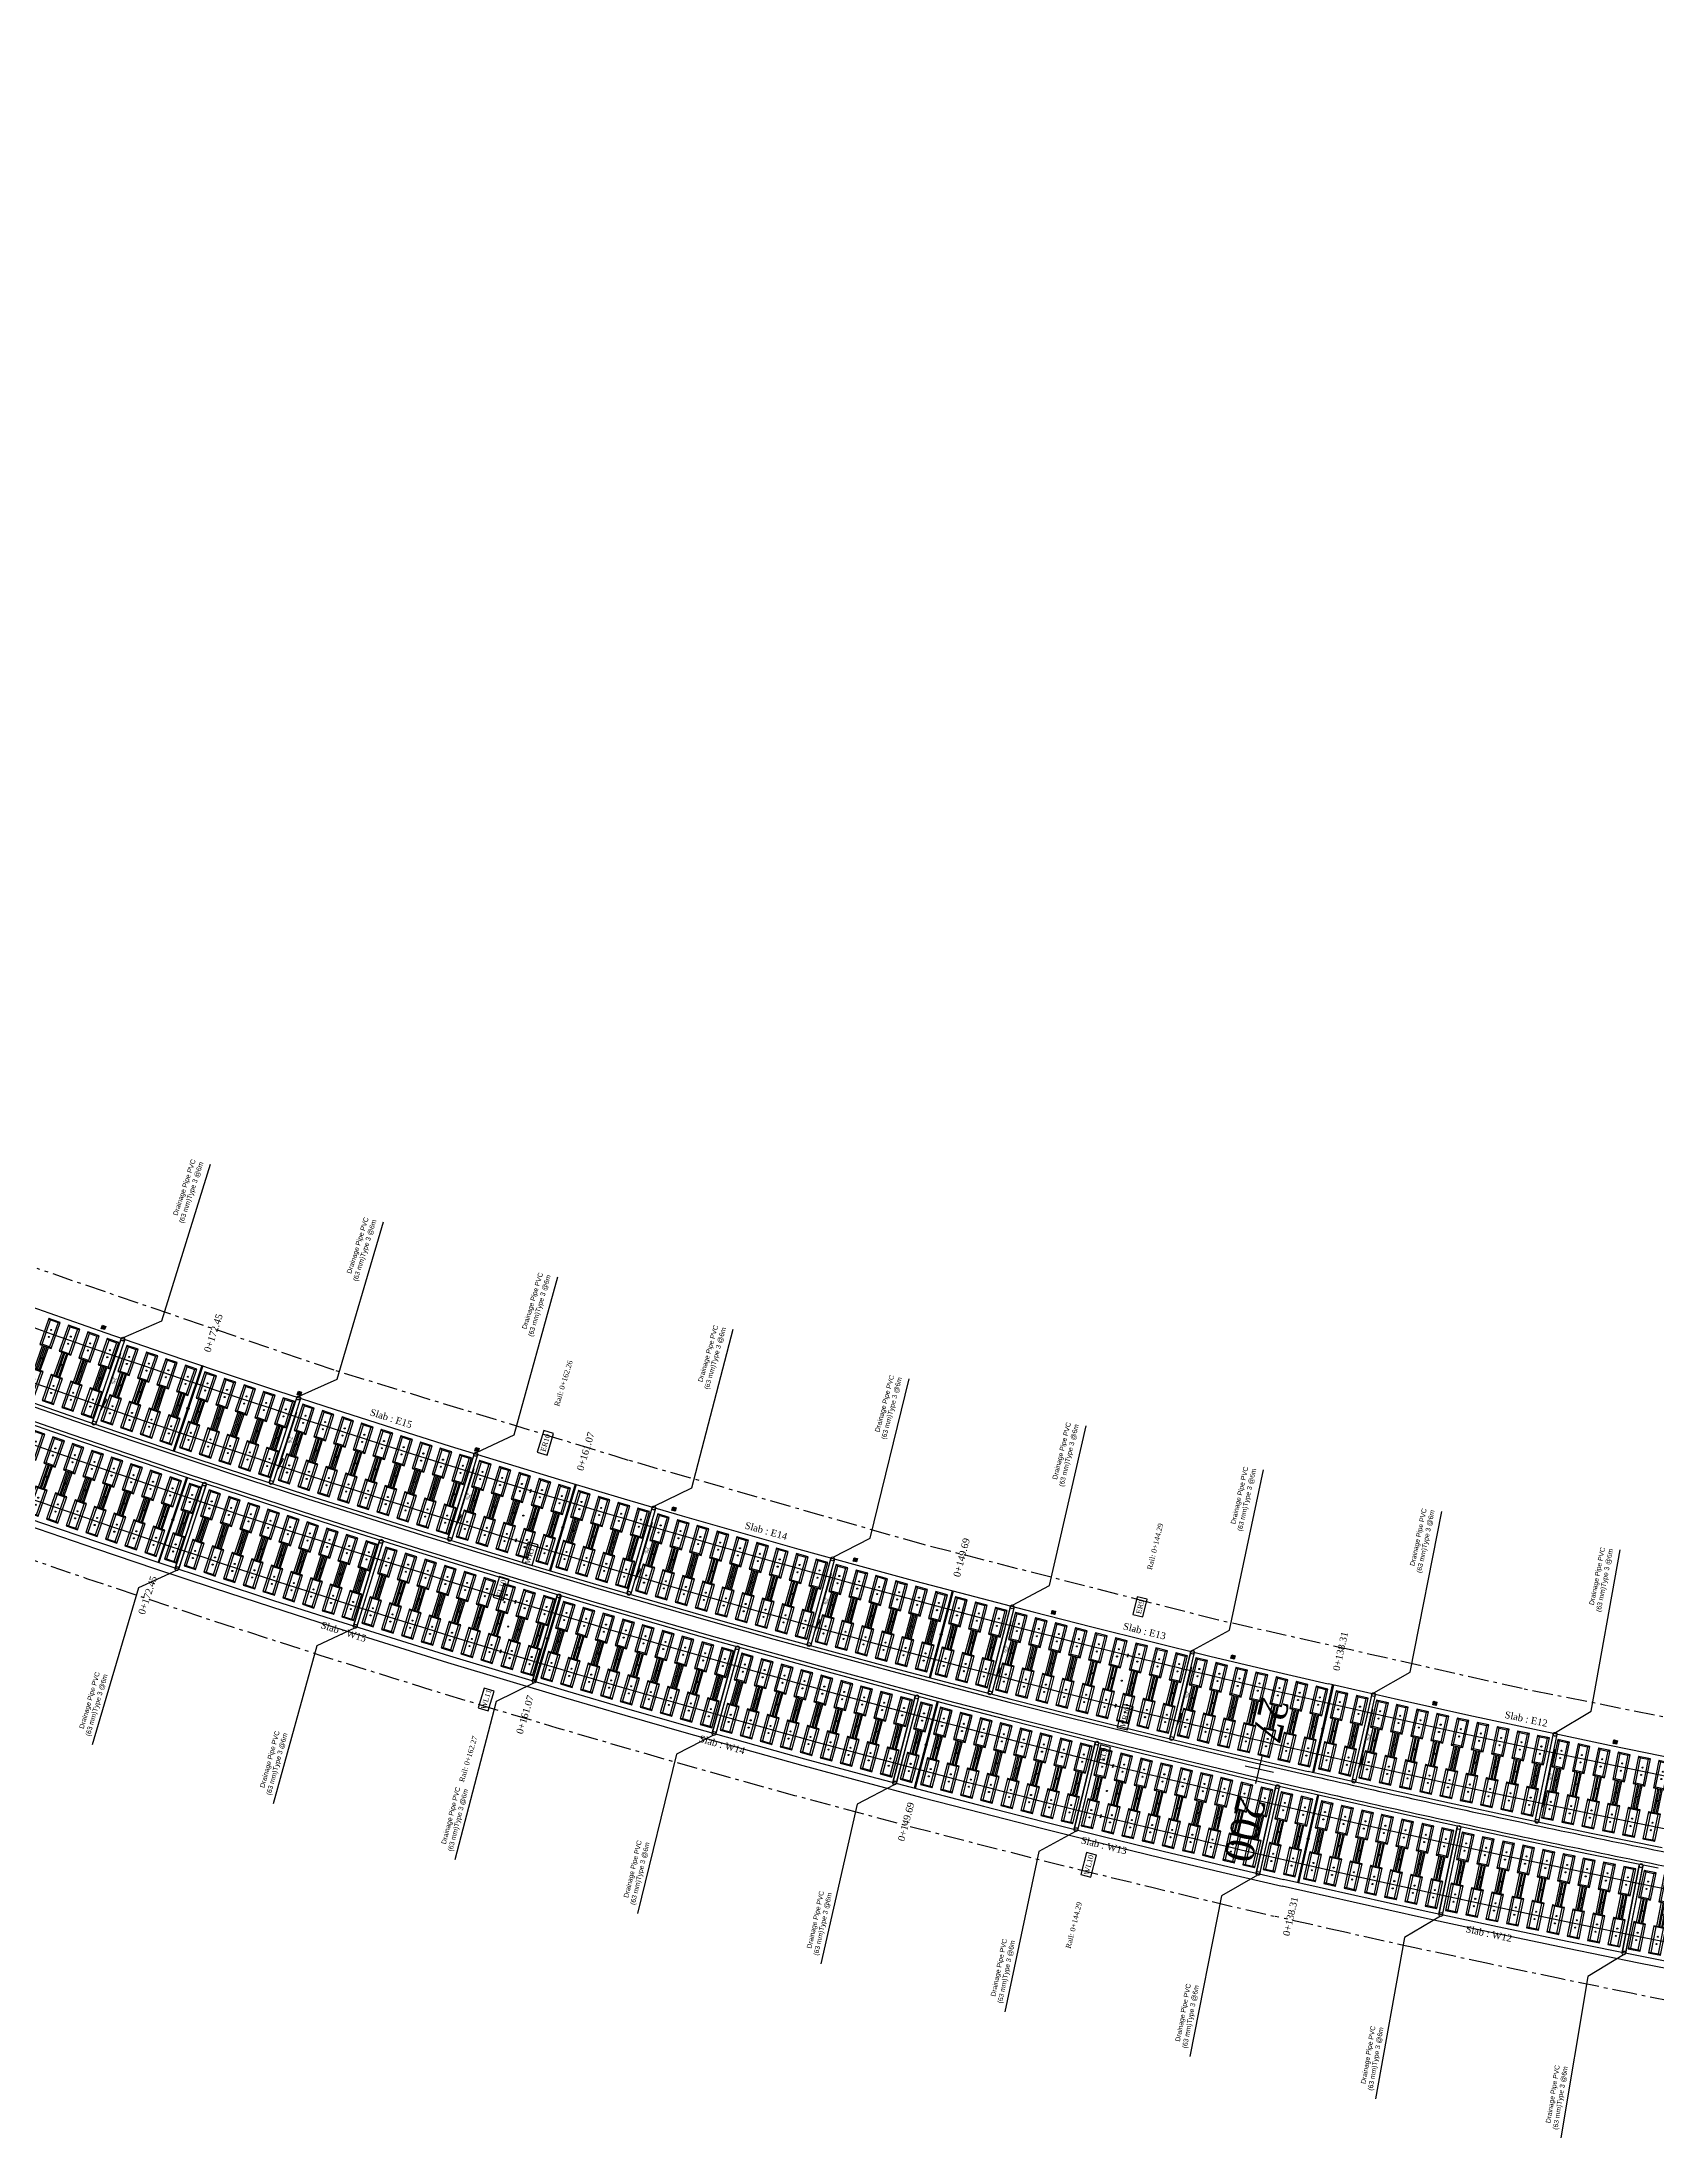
# Model space of a CAD drawing. Header units: metres. Extents: x 0 to 564365, y 0 to 3594889.
# Drawn here: x 564190.6 to 564237.3, y 3593425.1 to 3593485.8 of the extents above; entities that cross this region are included whole.
import ezdxf
from ezdxf.enums import TextEntityAlignment as Align

# ---------------------------------------------------------------- set-up
doc = ezdxf.new("R2010")
doc.units = ezdxf.units.M
doc.linetypes.add('ACAD_ISO10W100', pattern=[18, 12, -3, 0, -3])
doc.linetypes.add('DASHED2', pattern=[0.375, 0.25, -0.125])
for name, color, linetype in [('2d', 2, 'Continuous'), ('_flg-all slab', 7, 'Continuous'), ('_flg-Bar Divar', 11, 'ACAD_ISO10W100'), ('_flg-Por Konande-Devar', 230, 'Continuous'), ('_flg-por Konande-Vasat', 170, 'Continuous'), ('AG_JOOSH', 7, 'Continuous'), ('AG_Print', 7, 'Continuous'), ('AG_Slab', 7, 'Continuous'), ('C-ROAD-STAN-MAJR', 11, 'Continuous'), ('C-ROAD-TEXT', 11, 'Continuous'), ('E Pipe', 5, 'Continuous'), ('Km_Rail', 7, 'Continuous'), ('Km_Slab', 7, 'Continuous'), ('newSTALBL', 1, 'Continuous'), ('Number_Slab', 7, 'Continuous'), ('Rail', 1, 'Continuous'), ('Rail_Gap', 7, 'Continuous'), ('Travers', 7, 'Continuous')]:
    doc.layers.add(name, color=color, linetype=linetype)
doc.styles.add('ND', font='nashkh.shx', dxfattribs={"height": 3})
doc.styles.get("Standard").update_dxf_attribs({"font": 'romantic.ttf'})

# ---------------------------------------------------------------- blocks, each defined once
blk = doc.blocks.new('stalbl')
for p, q in [((0, 0.0424), (0, -0.0415)), ((0.0424, 0), (-0.0424, 0))]:
    blk.add_line(p, q)
blk.add_attdef('STAMAN', text='', height=0.0167).set_placement((-0.08, 0), align=Align.MIDDLE_RIGHT)
blk.add_attdef('STAPRE', text='', height=0.0167).set_placement((0.08, 0), align=Align.MIDDLE_LEFT)
blk = doc.blocks.new('AG_slab')
at = {"layer": 'AG_Slab', "color": 1}
for p, q in [((1.3, 0.015), (-1.3, 0.015)), ((1.3, -0.015), (-1.3, -0.015))]:
    blk.add_line(p, q, dxfattribs=at)
at = {"layer": 'AG_Slab', "color": 5}
for p, q in [((-1.3, -0.015), (-1.3, 0.015)), ((1.3, 0.015), (1.3, -0.015))]:
    blk.add_line(p, q, dxfattribs=at)
at = {"layer": 'AG_Slab', "color": 2, "linetype": 'DASHED2'}
blk.add_line((1.3, 0), (-1.3, 0), dxfattribs=at)
at = {"layer": 'AG_Slab', "color": 7}
blk.add_circle((0, 0), 0.03, dxfattribs=at)
blk = doc.blocks.new('AG_Joosh')
at = {"layer": 'AG_JOOSH', "color": 2}
for p, q in [((-0.701, 0.005), (-0.801, 0.005)), ((0.701, 0.005), (0.801, 0.005)), ((-0.701, -0.005), (-0.801, -0.005)), ((0.701, -0.005), (0.801, -0.005))]:
    blk.add_line(p, q, dxfattribs=at)
at = {"layer": 'AG_JOOSH', "color": 7}
blk.add_circle((0, 0), 0.0155, dxfattribs=at)
blk = doc.blocks.new('AG_tttt', base_point=(-0.751, 0))
at = {"layer": 'Travers', "color": 3}
blk.add_lwpolyline([(-0.354, 0.175), (-1.155, 0.175), (-1.155, -0.175), (-0.354, -0.175), (-0.354, 0.175), (-0.38, 0.114), (-1.129, 0.114), (-1.155, 0.175), (-1.129, 0.114), (-1.129, -0.114), (-1.155, -0.175), (-1.129, -0.114), (-0.38, -0.114), (-0.354, -0.175), (-0.38, -0.114), (-0.38, 0.114), (-0.354, 0.175), (-0.354, 0.09), (0.354, 0.09), (0.354, 0.045), (-0.354, 0.045), (-0.354, 0), (0.354, 0), (0.354, -0.045), (-0.354, -0.045), (-0.354, -0.09), (0.354, -0.09), (0.354, -0.175), (1.155, -0.175), (1.155, 0.175), (0.354, 0.175), (0.354, -0.175), (0.38, -0.114), (0.38, 0.114), (0.354, 0.175), (0.38, 0.114), (1.129, 0.114), (1.155, 0.175), (1.129, 0.114), (1.129, -0.114), (1.155, -0.175), (1.129, -0.114), (0.38, -0.114)], dxfattribs=at)
for centre in [(-0.863, 0), (-0.646, 0), (0.646, 0), (0.863, 0)]:
    blk.add_circle(centre, 0.015, dxfattribs=at)
at = {"layer": 'Travers', "color": 7}
blk.add_circle((0, 0), 0.02, dxfattribs=at)
blk = doc.blocks.new('AG_t')
at = {"layer": 'Travers', "color": 3}
blk.add_lwpolyline([(-0.354, 0.175), (-1.155, 0.175), (-1.155, -0.175), (-0.354, -0.175), (-0.354, 0.175), (-0.38, 0.114), (-1.129, 0.114), (-1.155, 0.175), (-1.129, 0.114), (-1.129, -0.114), (-1.155, -0.175), (-1.129, -0.114), (-0.38, -0.114), (-0.354, -0.175), (-0.38, -0.114), (-0.38, 0.114), (-0.354, 0.175), (-0.354, 0.09), (0.354, 0.09), (0.354, 0.045), (-0.354, 0.045), (-0.354, 0), (0.354, 0), (0.354, -0.045), (-0.354, -0.045), (-0.354, -0.09), (0.354, -0.09), (0.354, -0.175), (1.155, -0.175), (1.155, 0.175), (0.354, 0.175), (0.354, -0.175), (0.38, -0.114), (0.38, 0.114), (0.354, 0.175), (0.38, 0.114), (1.129, 0.114), (1.155, 0.175), (1.129, 0.114), (1.129, -0.114), (1.155, -0.175), (1.129, -0.114), (0.38, -0.114)], dxfattribs=at)
for centre in [(-0.863, 0), (-0.646, 0), (0.646, 0), (0.863, 0)]:
    blk.add_circle(centre, 0.015, dxfattribs=at)
at = {"layer": 'Travers', "color": 7}
blk.add_circle((0, 0), 0.02, dxfattribs=at)
blk = doc.blocks.new('K')
at = {"color": 2}
for p, q in [((570011.566, 3594959.051), (570011.466, 3594959.151)), ((570011.566, 3594959.151), (570011.466, 3594959.051))]:
    blk.add_line(p, q, dxfattribs=at)
blk.add_lwpolyline([(570011.466, 3594959.151), (570011.566, 3594959.151), (570011.566, 3594959.051), (570011.466, 3594959.051)], close=True, dxfattribs=at)
blk.add_circle((570011.516, 3594959.101), 0.03, dxfattribs=at)
blk = doc.blocks.new('Drainage Pipe E')
at = {"color": 30, "true_color": 0xf26722}
for p, q in [((-0.873, 0.07), (0.849, 0.07)), ((-0.873, 0.07), (0.849, 0.07)), ((0.849, 0.07), (0.518, 0.124)), ((0.518, 0.124), (0.518, 0.07)), ((0.849, 0.07), (0.518, 0.124)), ((0.518, 0.124), (0.518, 0.07))]:
    blk.add_line(p, q, dxfattribs=at)
at = {"layer": '2d', "flags": 128}
blk.add_lwpolyline([(-1.349, 0), (-2.168, 0.894), (-6.923, 0.758)], dxfattribs=at)
at = {"layer": 'E Pipe', "color": 4}
for p, q in [((-1.297, 0.054), (1.286, 0.055)), ((-1.297, 0.054), (1.286, 0.055)), ((-1.308, -0.055), (1.296, -0.055)), ((-1.299, -0.055), (1.286, -0.054))]:
    blk.add_line(p, q, dxfattribs=at)
for centre in [(-1.295, 0), (-1.295, 0), (1.286, 0), (1.286, 0)]:
    blk.add_circle(centre, 0.0546, dxfattribs=at)
at = {"color": 30, "true_color": 0xf26722, "insert": (-0.163, 0.204), "char_height": 0.0993, "attachment_point": 1, "rotation": 0.01814}
blk.add_mtext_dynamic_manual_height_columns('2%', width=1.00817, gutter_width=1, heights=[0], dxfattribs=at)
at = {"layer": '2d', "insert": (-6.895, 0.173), "char_height": 0.141, "width": 2.11353, "attachment_point": 3, "rotation": 180.65034, "style": 'ND'}
blk.add_mtext('{\\f@Arial Unicode MS|b0|i0|c0|p34;Drainage Pipe PVC\\P(63 mm)Type 3 @6m}', dxfattribs=at)
blk = doc.blocks.new('_N-drainage pipe')
at = {"layer": '2d', "flags": 128}
blk.add_lwpolyline([(570000.683, 3594952.865), (569999.692, 3594952.175), (569999.196, 3594947.463)], dxfattribs=at)
at = {"layer": 'E Pipe', "color": 4}
for p, q in [((570000.743, 3594952.898), (570001.089, 3594955.469)), ((570000.745, 3594952.908), (570001.087, 3594955.46))]:
    blk.add_line(p, q, dxfattribs=at)
blk.add_lwpolyline([(570000.637, 3594952.924), (570000.979, 3594955.474)], close=True, dxfattribs=at)
for centre in [(570001.033, 3594955.467), (570001.033, 3594955.467), (570000.691, 3594952.919), (570000.691, 3594952.919)]:
    blk.add_circle(centre, 0.0544, dxfattribs=at)
at = {"layer": '2d', "insert": (569998.901, 3594949.57), "char_height": 0.14047, "width": 2.10551, "attachment_point": 3, "rotation": 84.28582, "style": 'ND'}
blk.add_mtext('{\\f@Arial Unicode MS|b0|i0|c0|p34;Drainage Pipe PVC\\P(63 mm)Type 3 @6m}', dxfattribs=at)

msp = doc.modelspace()

# ---------------------------------------------------------------- linework, layer by layer
at = {"layer": '_flg-all slab', "linetype": 'Continuous', "lineweight": -3}
for p, q in [((564229.834, 3593437.878), (564227.802, 3593438.34)), ((564231.865, 3593437.429), (564229.834, 3593437.878)), ((564233.9, 3593436.991), (564231.865, 3593437.429)), ((564235.937, 3593436.564), (564233.9, 3593436.991)), ((564237.977, 3593436.147), (564235.937, 3593436.564)), ((564229.265, 3593435.341), (564227.222, 3593435.806)), ((564229.134, 3593434.756), (564227.088, 3593435.221)), ((564231.311, 3593434.889), (564229.265, 3593435.341)), ((564233.359, 3593434.448), (564231.311, 3593434.889)), ((564231.183, 3593434.302), (564229.134, 3593434.756)), ((564233.234, 3593433.861), (564231.183, 3593434.302)), ((564235.41, 3593434.017), (564233.359, 3593434.448)), ((564235.288, 3593433.43), (564233.234, 3593433.861)), ((564237.463, 3593433.598), (564235.41, 3593434.017)), ((564237.344, 3593433.01), (564235.288, 3593433.43)), ((564228.565, 3593432.219), (564226.508, 3593432.686)), ((564230.629, 3593431.762), (564228.565, 3593432.219)), ((564232.694, 3593431.317), (564230.629, 3593431.762)), ((564234.761, 3593430.884), (564232.694, 3593431.317)), ((564236.83, 3593430.461), (564234.761, 3593430.884)), ((564238.901, 3593430.049), (564236.83, 3593430.461))]:
    msp.add_line(p, q, dxfattribs=at)
for radius, start, end in [(347.1, 220.14381, 257.02292), (349.7, 220.14317, 257.02356), (350.3, 220.14303, 257.0237), (352.9, 220.1424, 257.02433)]:
    msp.add_arc((564305.747, 3593776.575), radius, start, end, dxfattribs=at)
at = {"layer": '_flg-Bar Divar', "lineweight": -3, "ltscale": 0.05}
for p, q in [((564199.028, 3593447.415, 1556.206), (564190.431, 3593450.358, 1556.206)), ((564207.548, 3593444.808, 1556.206), (564199.028, 3593447.415, 1556.206)), ((564216.083, 3593442.373, 1556.206), (564207.548, 3593444.808, 1556.206)), ((564224.622, 3593440.185, 1556.206), (564216.083, 3593442.373, 1556.206)), ((564233.414, 3593438.204, 1556.206), (564224.622, 3593440.185, 1556.206)), ((564242.142, 3593436.452, 1556.206), (564233.414, 3593438.204, 1556.206)), ((564228.324, 3593431.145), (564226.263, 3593431.614)), ((564230.394, 3593430.687), (564228.324, 3593431.145)), ((564232.465, 3593430.241), (564230.394, 3593430.687)), ((564234.538, 3593429.807), (564232.465, 3593430.241)), ((564236.613, 3593429.383), (564234.538, 3593429.807)), ((564238.688, 3593428.97), (564236.613, 3593429.383))]:
    msp.add_line(p, q, dxfattribs=at)
msp.add_arc((564305.747, 3593776.575), 354, 220.14214, 257.02459, dxfattribs=at)
at = {"layer": '_flg-Por Konande-Devar', "linetype": 'Continuous', "lineweight": -3}
for p, q in [((564228.521, 3593432.024), (564226.464, 3593432.491)), ((564230.586, 3593431.567), (564228.521, 3593432.024)), ((564232.652, 3593431.122), (564230.586, 3593431.567)), ((564234.721, 3593430.688), (564232.652, 3593431.122)), ((564236.791, 3593430.265), (564234.721, 3593430.688)), ((564238.862, 3593429.853), (564236.791, 3593430.265))]:
    msp.add_line(p, q, dxfattribs=at)
msp.add_arc((564305.747, 3593776.575), 353.1, 220.14235, 257.02438, dxfattribs=at)
at = {"layer": '_flg-por Konande-Vasat'}
for centre, radius, start, end in [((564305.747, 3593776.575), 349.8, 220.1431, 257.02363), ((564305.747, 3593776.575), 350.2, 220.1431, 257.02363), ((564308.242, 3593787.403), 360.911, 257.02363, 258.01676), ((564308.242, 3593787.403), 361.311, 257.02363, 258.01676), ((564320.221, 3593843.837), 418.603, 258.01676, 258.93895), ((564320.221, 3593843.837), 419.003, 258.01676, 258.93895)]:
    msp.add_arc(centre, radius, start, end, dxfattribs=at)
at = {"layer": 'Rail'}
for points in [[(564204.715, 3593443.931, -0.012889), (564187.708, 3593449.579, -0.012889)], [(564204.279, 3593442.494, -0.012889), (564187.198, 3593448.166, -0.012889)], [(564204.277, 3593440.72, -0.012772), (564187.259, 3593446.339)], [(564203.842, 3593439.282, -0.012772), (564186.752, 3593444.926)], [(564222, 3593439.164, -0.012889), (564204.725, 3593443.928, -0.012889)], [(564221.639, 3593437.706, -0.012889), (564204.288, 3593442.491, -0.012889)], [(564221.569, 3593435.974, -0.012772), (564204.286, 3593440.717)], [(564221.208, 3593434.516, -0.012772), (564203.852, 3593439.279)], [(564239.513, 3593435.281), (564237.868, 3593435.609), (564235.825, 3593436.026), (564233.786, 3593436.454), (564231.748, 3593436.892), (564229.714, 3593437.342), (564227.68, 3593437.805, -0.004192), (564222.01, 3593439.162, -0.004192)], [(564239.22, 3593433.808), (564237.571, 3593434.136), (564235.521, 3593434.555), (564233.473, 3593434.985), (564231.428, 3593435.425), (564229.386, 3593435.877), (564227.345, 3593436.341, -0.004194), (564221.648, 3593437.704, -0.004194)], [(564239.086, 3593432.104), (564237.235, 3593432.472), (564235.177, 3593432.892), (564233.12, 3593433.324), (564231.066, 3593433.766), (564229.014, 3593434.22), (564226.966, 3593434.686, -0.003947), (564221.578, 3593435.972)], [(564238.792, 3593430.631), (564236.939, 3593430.999), (564234.872, 3593431.422), (564232.808, 3593431.854), (564230.746, 3593432.299), (564228.685, 3593432.754), (564226.631, 3593433.221, -0.003948), (564221.218, 3593434.514)]]:
    msp.add_lwpolyline(points, format="xyb", dxfattribs=at)
at = {"layer": 'Rail_Gap', "color": 210}
for points in [[(564205.19, 3593444.961), (564205.379, 3593445.583), (564205.092, 3593445.67), (564204.903, 3593445.048)], [(564204.754, 3593441.765), (564204.934, 3593442.36), (564204.647, 3593442.446), (564204.467, 3593441.851)], [(564203.915, 3593440.765), (564204.096, 3593441.359), (564203.809, 3593441.447), (564203.628, 3593440.852)], [(564222.436, 3593440.277), (564222.563, 3593440.79), (564222.272, 3593440.862), (564222.145, 3593440.349)], [(564203.486, 3593437.566), (564203.657, 3593438.134), (564203.37, 3593438.221), (564203.199, 3593437.653)], [(564221.985, 3593437.011), (564222.149, 3593437.677), (564221.858, 3593437.749), (564221.693, 3593437.083)], [(564221.38, 3593436.02), (564221.5, 3593436.505), (564221.209, 3593436.577), (564221.089, 3593436.092)], [(564220.932, 3593432.753), (564221.09, 3593433.391), (564220.799, 3593433.463), (564220.641, 3593432.825)]]:
    msp.add_lwpolyline(points, close=True, dxfattribs=at)

# ---------------------------------------------------------------- block references
for p, rotation in [((-644268.219, 160046.1), 349.6188841390187), ((-591391.281, 141890.079), 350.4988534489578), ((-538241.744, 124548.27), 351.3788227588969), ((-484832.144, 108024.764), 352.258792068836), ((-431175.079, 92323.458), 353.1387613787755), ((-377283.205, 77448.056), 354.018730688715), ((-323169.234, 63402.068), 354.8986999986541), ((-264695.622, 49215.561), 355.8457723465635), ((-226973.398, 40604.304), 356.4547585148762)]:
    msp.add_blockref('_N-drainage pipe', p, dxfattribs=dict(rotation=rotation))
at = {"layer": 'AG_JOOSH'}
for p, rotation in [((564204.502, 3593443.211), 73.10599046732555), ((564204.064, 3593440), 73.18988834753314), ((564221.824, 3593438.434), 76.06143664529306), ((564221.393, 3593435.244), 76.11849359917447)]:
    msp.add_blockref('AG_Joosh', p, dxfattribs=dict(at, rotation=rotation))
at = {"layer": 'AG_Print'}
for name, p, rotation in [('AG_tttt', (564190.307, 3593447.06), 70.69289576775863), ('AG_tttt', (564190.873, 3593446.863), 70.79135594564079), ('AG_tttt', (564191.44, 3593446.666), 70.88981612746784), ('AG_tttt', (564192.007, 3593446.47), 70.98827630068203), ('AG_tttt', (564192.575, 3593446.275), 71.08673646740716), ('AG_tttt', (564193.143, 3593446.081), 71.185196637004), ('AG_tttt', (564193.711, 3593445.888), 71.28365680835508), ('AG_tttt', (564194.279, 3593445.696), 71.38211698566688), ('AG_tttt', (564194.848, 3593445.505), 71.48057715084923), ('AG_tttt', (564195.417, 3593445.314), 71.57903733337186), ('AG_tttt', (564195.986, 3593445.125), 71.67749749542455), ('AG_tttt', (564196.556, 3593444.937), 71.77595766938049), ('AG_tttt', (564197.126, 3593444.75), 71.87441784533453), ('AG_tttt', (564197.697, 3593444.564), 71.97287801656366), ('AG_tttt', (564198.267, 3593444.379), 72.0713382010617), ('AG_tttt', (564198.838, 3593444.195), 72.16979835604636), ('AG_tttt', (564199.41, 3593444.011), 72.26825853567574), ('AG_tttt', (564189.863, 3593443.826), 70.79870902344169), ('AG_tttt', (564190.43, 3593443.629), 70.89627499344192), ('AG_tttt', (564190.997, 3593443.433), 70.99384097377741), ('AG_tttt', (564199.981, 3593443.829), 72.36671871051264), ('AG_tttt', (564200.553, 3593443.648), 72.46517887659246), ('AG_tttt', (564201.126, 3593443.467), 72.56363905766797), ('AG_tttt', (564191.565, 3593443.238), 71.09140694066889), ('AG_tttt', (564192.133, 3593443.044), 71.1889729187744), ('AG_tttt', (564192.701, 3593442.851), 71.28653888761414), ('AG_tttt', (564201.698, 3593443.288), 72.66209922444646), ('AG_tttt', (564202.271, 3593443.11), 72.76055940065443), ('AG_tttt', (564202.844, 3593442.933), 72.85901956355431), ('AG_tttt', (564203.418, 3593442.756), 72.95747975131519), ('AG_tttt', (564193.269, 3593442.659), 71.38410485751531), ('AG_tttt', (564193.838, 3593442.468), 71.48167083952471), ('AG_tttt', (564194.407, 3593442.278), 71.57923679027901), ('AG_tttt', (564203.992, 3593442.581), 73.05593991184594), ('AG_tttt', (564204.575, 3593442.404), 73.15604110713143), ('AG_tttt', (564205.15, 3593442.23), 73.25450126478061), ('AG_tttt', (564194.976, 3593442.089), 71.67680278213763), ('AG_tttt', (564195.546, 3593441.901), 71.77436874135914), ('AG_tttt', (564196.116, 3593441.714), 71.87193471215056), ('AG_tttt', (564196.687, 3593441.527), 71.9695006936595), ('AG_tttt', (564205.724, 3593442.058), 73.35296143730082), ('AG_tttt', (564206.299, 3593441.886), 73.45142160744149), ('AG_tttt', (564206.875, 3593441.716), 73.54988178856162), ('AG_tttt', (564207.45, 3593441.547), 73.64834195864896), ('AG_tttt', (564197.257, 3593441.342), 72.0670666655209), ('AG_tttt', (564197.828, 3593441.158), 72.16463263525179), ('AG_tttt', (564198.4, 3593440.975), 72.26219861636605), ('AG_tttt', (564208.026, 3593441.378), 73.74680213584804), ('AG_tttt', (564208.602, 3593441.211), 73.8452622883302), ('AG_tttt', (564209.179, 3593441.044), 73.94372247927991), ('AG_tttt', (564198.971, 3593440.792), 72.35976458022968), ('AG_tttt', (564199.543, 3593440.611), 72.45733054511442), ('AG_tttt', (564200.115, 3593440.431), 72.55489652679512), ('AG_tttt', (564209.755, 3593440.879), 74.04218264154463), ('AG_tttt', (564210.332, 3593440.714), 74.14064280742865), ('AG_tttt', (564210.91, 3593440.551), 74.23910298579695), ('AG_tttt', (564211.487, 3593440.388), 74.33756316370305), ('AG_tttt', (564200.688, 3593440.251), 72.6524624922453), ('AG_tttt', (564201.261, 3593440.073), 72.75002846170614), ('AG_tttt', (564201.834, 3593439.895), 72.84759443191432), ('AG_tttt', (564202.407, 3593439.719), 72.9451604082527), ('AG_tttt', (564212.065, 3593440.227), 74.43602333057922), ('AG_tttt', (564212.643, 3593440.067), 74.53448351185123), ('AG_tttt', (564213.222, 3593439.907), 74.63294367424824), ('AG_tttt', (564213.8, 3593439.749), 74.73140385612597), ('AG_tttt', (564202.981, 3593439.543), 73.04272637266), ('AG_tttt', (564203.555, 3593439.369), 73.14029235125555), ('AG_tttt', (564204.139, 3593439.193), 73.23948442244193), ('AG_tttt', (564214.379, 3593439.591), 74.8298640253953), ('AG_tttt', (564214.959, 3593439.434), 74.92832419798508), ('AG_tttt', (564215.538, 3593439.279), 75.02678437300331), ('AG_tttt', (564216.118, 3593439.124), 75.12524455492263), ('AG_tttt', (564204.714, 3593439.02), 73.33705039231357), ('AG_tttt', (564205.289, 3593438.848), 73.43461636537178), ('AG_tttt', (564205.864, 3593438.678), 73.53218233025802), ('AG_tttt', (564206.44, 3593438.508), 73.62974829580092), ('AG_tttt', (564216.698, 3593438.971), 75.22370472508163), ('AG_tttt', (564217.278, 3593438.818), 75.32216488046008), ('AG_tttt', (564217.859, 3593438.667), 75.42062506392345), ('AG_tttt', (564218.44, 3593438.516), 75.51908524549525), ('AG_tttt', (564207.015, 3593438.34), 73.72731428758114), ('AG_tttt', (564207.591, 3593438.172), 73.82488024594578), ('AG_tttt', (564208.168, 3593438.005), 73.92244622647681), ('AG_tttt', (564219.021, 3593438.367), 75.61754540654452), ('AG_tttt', (564219.602, 3593438.218), 75.71600557921674), ('AG_tttt', (564220.183, 3593438.071), 75.81446575255622), ('AG_tttt', (564220.765, 3593437.924), 75.91292592451472), ('AG_tttt', (564208.745, 3593437.84), 74.02001218972342), ('AG_tttt', (564209.322, 3593437.675), 74.11757817228072), ('AG_tttt', (564209.899, 3593437.511), 74.21514414347975), ('AG_tttt', (564210.476, 3593437.349), 74.31271011278092), ('AG_tttt', (564221.347, 3593437.779), 76.01138608426014), ('AG_tttt', (564221.939, 3593437.632), 76.11148726366353), ('AG_tttt', (564222.522, 3593437.488), 76.20994745348357), ('AG_tttt', (564223.105, 3593437.346), 76.30840761246672), ('AG_tttt', (564211.054, 3593437.187), 74.4102760755994), ('AG_tttt', (564211.632, 3593437.026), 74.50784205075772), ('AG_tttt', (564212.21, 3593436.866), 74.60540801686454), ('AG_tttt', (564212.789, 3593436.708), 74.70297399150638), ('AG_tttt', (564223.688, 3593437.204), 76.40686778955032), ('AG_tttt', (564224.271, 3593437.064), 76.50532796540251), ('AG_tttt', (564224.855, 3593436.924), 76.60378812916106), ('AG_tttt', (564225.439, 3593436.786), 76.70224831318613), ('AG_tttt', (564226.023, 3593436.648), 76.80070848074071), ('AG_tttt', (564213.368, 3593436.55), 74.80053996457221), ('AG_tttt', (564213.947, 3593436.393), 74.89810593311982), ('AG_tttt', (564214.526, 3593436.237), 74.99567190511623), ('AG_tttt', (564215.106, 3593436.082), 75.09323787913428), ('AG_tttt', (564226.607, 3593436.512), 76.89916865561106), ('AG_tttt', (564227.191, 3593436.376), 76.99762881904583), ('AG_t', (564227.943, 3593436.975), 77.19340796538359), ('AG_t', (564228.528, 3593436.842), 77.19340796538359), ('AG_tttt', (564215.686, 3593435.928), 75.19080385422274), ('AG_tttt', (564216.266, 3593435.776), 75.28836982787124), ('AG_tttt', (564216.847, 3593435.624), 75.3859357991647), ('AG_tttt', (564217.427, 3593435.473), 75.48350176631665), ('AG_tttt', (564228.946, 3593435.977), 77.19340796538359), ('AG_t', (564229.694, 3593436.578), 77.52558209551127), ('AG_t', (564230.28, 3593436.448), 77.52558209650937), ('AG_t', (564230.866, 3593436.319), 77.52558209650937), ('AG_tttt', (564231.289, 3593435.456), 77.52558209650937), ('AG_tttt', (564218.008, 3593435.323), 75.58106774572269), ('AG_tttt', (564218.59, 3593435.174), 75.67863371815677), ('AG_tttt', (564219.171, 3593435.026), 75.7761996737125), ('AG_tttt', (564219.753, 3593434.879), 75.87376565426719), ('AG_t', (564232.034, 3593436.063), 77.84668376002844), ('AG_t', (564232.62, 3593435.936), 77.84668375882521), ('AG_tttt', (564233.049, 3593435.076), 77.84668375882521), ('AG_t', (564233.79, 3593435.686), 78.15671294253791), ('AG_t', (564234.377, 3593435.562), 78.15671294253791), ('AG_tttt', (564220.335, 3593434.733), 75.97133163235736), ('AG_tttt', (564220.917, 3593434.588), 76.06889759792926), ('AG_tttt', (564221.509, 3593434.442), 76.16808967352186), ('AG_tttt', (564222.092, 3593434.299), 76.26565564790562), ('AG_t', (564234.964, 3593435.439), 78.15671294253791), ('AG_tttt', (564235.397, 3593434.581), 78.15671295123046), ('AG_t', (564236.135, 3593435.196), 78.45566964781808), ('AG_t', (564236.723, 3593435.076), 78.45566965492787), ('AG_tttt', (564237.161, 3593434.22), 78.45566965492787), ('AG_tttt', (564222.675, 3593434.157), 76.36322161864943), ('AG_tttt', (564223.258, 3593434.016), 76.4607875845159), ('AG_tttt', (564223.842, 3593433.876), 76.55835356144198), ('AG_tttt', (564224.425, 3593433.737), 76.65591953905628), ('AG_tttt', (564225.009, 3593433.599), 76.75348549861819), ('AG_tttt', (564225.593, 3593433.462), 76.85105147385721), ('AG_tttt', (564226.178, 3593433.326), 76.94861745307004), ('AG_t', (564226.929, 3593433.924), 77.19340797404428), ('AG_t', (564227.514, 3593433.791), 77.19340797404428), ('AG_t', (564228.099, 3593433.658), 77.19340796538359), ('AG_tttt', (564228.518, 3593432.792), 77.19340796538359), ('AG_t', (564229.266, 3593433.395), 77.52558207916545), ('AG_t', (564229.851, 3593433.266), 77.52558207916545), ('AG_tttt', (564230.275, 3593432.403), 77.5255820878374), ('AG_t', (564231.019, 3593433.008), 77.84668374266327), ('AG_t', (564231.606, 3593432.882), 77.84668375014262), ('AG_t', (564232.192, 3593432.755), 77.84668374146004), ('AG_tttt', (564232.621, 3593431.895), 77.84668374146004), ('AG_t', (564233.362, 3593432.506), 78.15671295123046), ('AG_t', (564233.949, 3593432.382), 78.15671295123046), ('AG_tttt', (564234.382, 3593431.524), 78.15671295263172), ('AG_t', (564235.12, 3593432.138), 78.4556696462259), ('AG_t', (564235.708, 3593432.017), 78.4556696462259), ('AG_t', (564236.295, 3593431.897), 78.45566963752394), ('AG_tttt', (564236.733, 3593431.041), 78.4556696462259), ('AG_t', (564237.468, 3593431.66), 78.74355393568229)]:
    msp.add_blockref(name, p, dxfattribs=dict(at, rotation=rotation))
at = {"layer": 'AG_Slab'}
for p, rotation in [((564194.798, 3593446.313), 71.4305351844443), ((564194.356, 3593443.087), 71.52964929832727), ((564205.644, 3593442.866), 73.30231718616263), ((564216.598, 3593439.774), 75.17409919246343), ((564205.208, 3593439.656), 73.38443205222627), ((564227.644, 3593437.043), 77.19340796538359), ((564216.165, 3593436.579), 75.23921480858873), ((564227.216, 3593433.859), 77.19340796538359)]:
    msp.add_blockref('AG_slab', p, dxfattribs=dict(at, rotation=rotation))
at = {"layer": 'C-ROAD-STAN-MAJR', "color": 11, "linetype": 'Continuous', "lineweight": -3}
for p, xscale, yscale, zscale, rotation in [((564192.495, 3593447.096), 0.9962075155305837, 0.9962075155305837, 0.9962075155305837, 251.027999489945), ((564197.6, 3593445.385), 0.9962075155305837, 0.9962075155305837, 0.9962075155305837, 251.9160511815987), ((564202.746, 3593443.749), 0.9962075155305837, 0.9962075155305837, 0.9962075155305837, 252.8041028732519), ((564207.917, 3593442.192), 0.9962075155305834, 0.9962075155305834, 0.9962075155305834, 253.6921545649047), ((564213.111, 3593440.716), 0.9962075155305836, 0.9962075155305836, 0.9962075155305836, 254.5802062565576), ((564218.328, 3593439.321), 0.9962075155305835, 0.9962075155305835, 0.9962075155305835, 255.4682579482105), ((564223.565, 3593438.007), 0.9962075155305834, 0.9962075155305834, 0.9962075155305834, 256.3563096398642), ((564228.823, 3593436.775), 0.9962075155305836, 0.9962075155305836, 0.9962075155305836, 257.1934051570886), ((564234.098, 3593435.621), 0.9962075155305835, 0.9962075155305835, 0.9962075155305835, 258.1567097402201)]:
    msp.add_blockref('Drainage Pipe E', p, dxfattribs=dict(at, xscale=xscale, yscale=yscale, zscale=zscale, rotation=rotation))
at = {"layer": 'C-ROAD-TEXT', "color": 11, "linetype": 'Continuous', "lineweight": -3}
for p, rotation in [((2277752.594, 6804734.278), 160.9250974354813), ((2222134.176, 6833800.399), 161.9130468467791), ((2171560.886, 6859183.199), 162.803864988808), ((2115298.403, 6886278.854), 163.7869599683281), ((2063381.008, 6910238.983), 164.6871271653321), ((2006482.786, 6935374.231), 165.6663759253961), ((1954761.83, 6957224.415), 166.5502874990492), ((1897201.421, 6980447.316), 167.527423778444), ((1849654.265, 6998777.205), 168.3296516180962)]:
    msp.add_blockref('K', p, dxfattribs=dict(at, rotation=rotation))
at = {"layer": 'newSTALBL'}
ref = msp.add_blockref('stalbl', (564225.799, 3593435.871), dxfattribs=dict(at, xscale=10, yscale=10, zscale=10, rotation=256.7881556536538))
ref.add_attrib('STAMAN', '27', dxfattribs={"height": 0.833, "rotation": 256.78816}).set_placement((564225.586, 3593436.784), align=Align.RIGHT)
ref.add_attrib('STAPRE', '200', (564225.202, 3593435.148), dxfattribs={"height": 0.833, "rotation": 256.78816})

# ---------------------------------------------------------------- texts
at = {"layer": 'Km_Rail', "color": 1}
for s, rotation, p in [('Rail: 0+162.26', 73.10599, (564205.664, 3593447.038)), ('Rail: 0+144.29', 76.06144, (564222.788, 3593442.316)), ('Rail: 0+162.27', 73.18989, (564202.908, 3593436.17)), ('Rail: 0+144.29', 76.11849, (564220.434, 3593431.361))]:
    msp.add_text(s, height=0.15, rotation=rotation, dxfattribs=at).set_placement(p, align=Align.MIDDLE_CENTER)
at = {"layer": 'Km_Slab', "color": 11}
for s, rotation, p in [('0+172.45', 71.43054, (564195.53, 3593448.494)), ('0+161.07', 73.30232, (564206.305, 3593445.069)), ('0+149.69', 75.1741, (564217.186, 3593441.998)), ('0+172.45', 71.52965, (564193.627, 3593440.905)), ('0+138.31', 77.19341, (564228.154, 3593439.286)), ('0+161.07', 73.38443, (564204.55, 3593437.452)), ('0+149.69', 75.23921, (564215.579, 3593434.355)), ('0+138.31', 77.19341, (564226.706, 3593431.616))]:
    msp.add_text(s, height=0.2, rotation=rotation, dxfattribs=at).set_placement(p, align=Align.MIDDLE_CENTER)
at = {"layer": 'Number_Slab', "color": 230}
for s, rotation, p in [('Slab : E15', 342.36653, (564200.677, 3593446.022)), ('Slab : E14', 344.2383, (564211.53, 3593442.767)), ('Slab : W15', 342.4571, (564199.301, 3593439.85)), ('Slab : E13', 346.10992, (564222.482, 3593439.868)), ('Slab : E12', 347.84666, (564233.529, 3593437.326)), ('Slab : W14', 344.31192, (564210.255, 3593436.581)), ('Slab : W13', 346.16658, (564221.309, 3593433.668)), ('Slab : W12', 347.84669, (564232.448, 3593431.115))]:
    msp.add_text(s, height=0.2, rotation=rotation, dxfattribs=at).set_placement(p, align=Align.MIDDLE_CENTER)
at = {"layer": 'Rail_Gap', "color": 200}
for s, rotation, p in [('ER10', 73.10599, (564205.141, 3593445.316)), ('WR11', 73.18989, (564204.701, 3593442.106)), ('EL10', 73.10599, (564203.862, 3593441.106)), ('ER9', 76.06144, (564222.354, 3593440.569)), ('WL11', 73.18989, (564203.428, 3593437.894)), ('WR10', 76.11849, (564221.921, 3593437.38)), ('EL9', 76.06144, (564221.294, 3593436.299)), ('WL10', 76.11849, (564220.866, 3593433.108))]:
    msp.add_text(s, height=0.15, rotation=rotation, dxfattribs=at).set_placement(p, align=Align.MIDDLE_CENTER)

doc.saveas('drawing.dxf')
